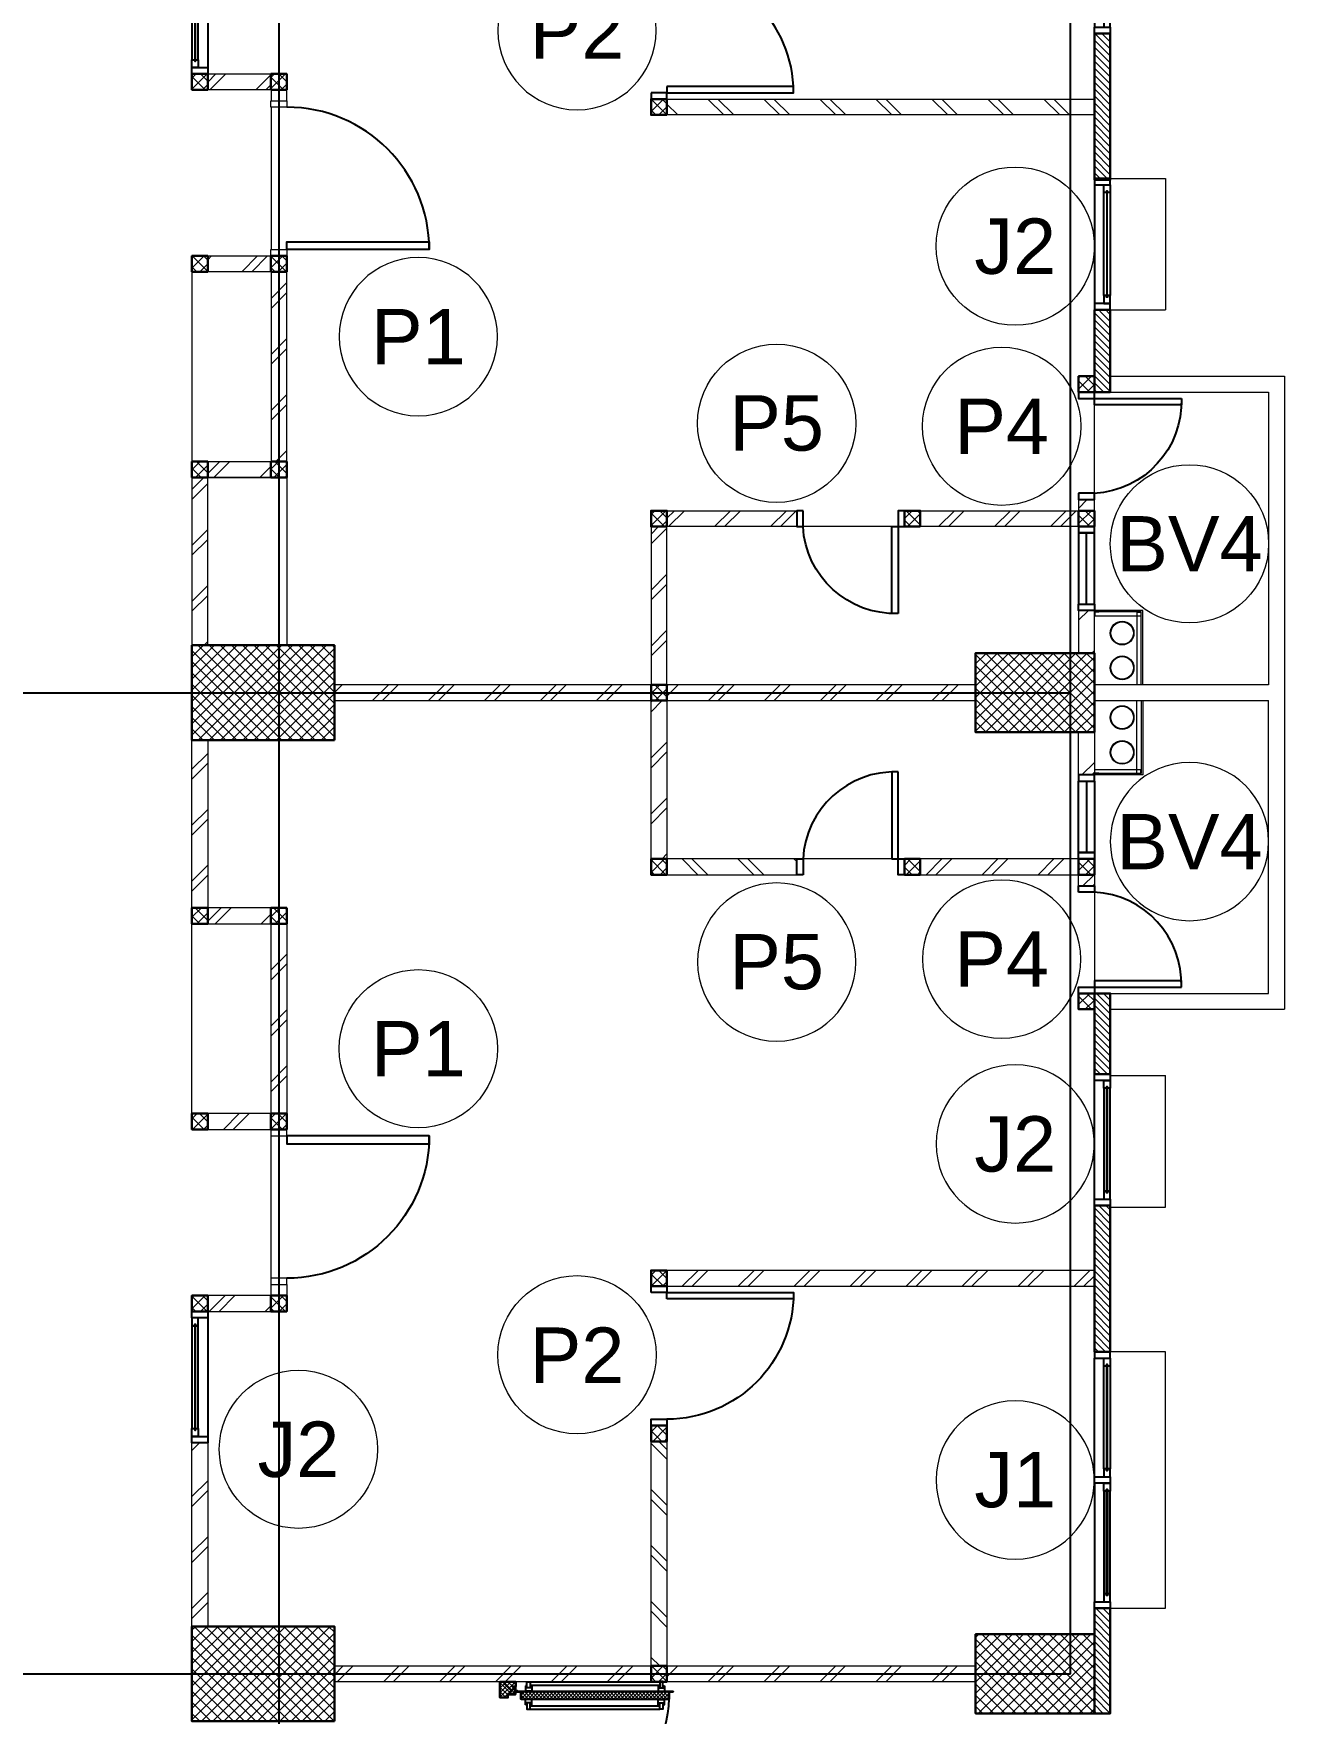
# Model space of a CAD drawing. Header units: millimetres. Extents: x -108 to 351, y -17 to 192.
# Drawn here: x 39.19 to 47.09, y 102.2 to 112.81 of the extents above; entities that cross this region are included whole.
import ezdxf
from ezdxf.enums import TextEntityAlignment as Align

# ---------------------------------------------------------------- set-up
doc = ezdxf.new("R2010")
doc.units = ezdxf.units.MM
for name, color, linetype, lineweight in [('ars', 11, 'Continuous', 0), ('ARSIR', 31, 'Continuous', 5), ('KACA', 151, 'Continuous', 5), ('KOL', 1, 'Continuous', 30), ('KOLOM', 4, 'Continuous', 9), ('lan', 7, 'Continuous', 15), ('NOT', 7, 'Continuous', 20), ('tem', 5, 'Continuous', 20)]:
    doc.layers.add(name, color=color, linetype=linetype, lineweight=lineweight)
doc.layers.add('as', color=1, linetype='Continuous', plot=False)
for name, color, linetype in [('HID', 1, 'Continuous'), ('Kusen', 30, 'Continuous'), ('STL', 6, 'Continuous')]:
    doc.layers.add(name, color=color, linetype=linetype)
doc.styles.add('S', font='simplex', dxfattribs={"width": 0.75})
doc.styles.get("Standard").update_dxf_attribs({"font": 'arial.ttf'})
pattern_1 = [(135, (413.479584, 513.678732), (-0.0220970869, -0.0220970869), [])]
pattern_2 = [(45, (39.2, 56.965), (-0.1767767, 0.1767767), []), (45, (39.2625, 56.965), (-0.1767767, 0.1767767), [])]
pattern_3 = [(225, (1.1, 1e-06), (-0.014142, 0.014142), []), (135, (1.1, 1e-06), (0.014142, 0.014142), [])]
pattern_4 = [(315, (-2e-13, 1e-06), (0.014142, 0.014142), []), (45, (-2e-13, 1e-06), (-0.014142, 0.014142), [])]

# ---------------------------------------------------------------- blocks, each defined once
blk = doc.blocks.new('K 10.10')
at = {"layer": 'ars'}
h = blk.add_hatch(dxfattribs=at)
h.set_pattern_fill('_USER', color=256, scale=0.05, angle=45, double=1, pattern_type=0)
h.set_pattern_definition([(45, (0, 0), (-0.035355339, 0.035355339), []), (135, (0, 0), (-0.035355339, -0.035355339), [])])
h.paths.add_polyline_path([(1560.538, 1380.407), (1560.638, 1380.407), (1560.638, 1380.507), (1560.538, 1380.507)])
at = {"layer": 'KOL'}
blk.add_lwpolyline([(1560.538, 1380.407), (1560.638, 1380.407), (1560.638, 1380.507), (1560.538, 1380.507)], close=True, dxfattribs=at)
blk = doc.blocks.new('T. J1')
at = {"layer": 'Kusen'}
for p, q in [((-0.019, 0), (-0.769, 0)), ((-0.719, 0.1), (-0.069, 0.1)), ((-0.069, 0.06), (-0.719, 0.06)), ((0.021, 0), (0.771, 0)), ((0.721, 0.1), (0.071, 0.1)), ((0.071, 0.06), (0.721, 0.06))]:
    blk.add_line(p, q, dxfattribs=at)
for points in [[(-0.809, 0), (-0.769, 0), (-0.769, 0.1), (-0.809, 0.1)], [(-0.019, 0), (0.021, 0), (0.021, 0.1), (-0.019, 0.1)], [(0.811, 0), (0.771, 0), (0.771, 0.1), (0.811, 0.1)]]:
    blk.add_lwpolyline(points, close=True, dxfattribs=at)
for points in [[(-0.719, 0.077), (-0.719, 0.06), (-0.769, 0.06), (-0.769, 0.1), (-0.719, 0.1), (-0.719, 0.082), (-0.729, 0.082), (-0.729, 0.077), (-0.719, 0.077)], [(-0.069, 0.077), (-0.069, 0.06), (-0.019, 0.06), (-0.019, 0.1), (-0.069, 0.1), (-0.069, 0.082), (-0.059, 0.082), (-0.059, 0.077), (-0.069, 0.077)], [(0.071, 0.077), (0.071, 0.06), (0.021, 0.06), (0.021, 0.1), (0.071, 0.1), (0.071, 0.082), (0.061, 0.082), (0.061, 0.077), (0.071, 0.077)], [(0.721, 0.077), (0.721, 0.06), (0.771, 0.06), (0.771, 0.1), (0.721, 0.1), (0.721, 0.082), (0.731, 0.082), (0.731, 0.077), (0.721, 0.077)]]:
    blk.add_lwpolyline(points, dxfattribs=at)
at = {"layer": 'Kusen', "color": 141}
for points in [[(-0.729, 0.077), (-0.059, 0.077), (-0.059, 0.082), (-0.729, 0.082)], [(0.731, 0.077), (0.061, 0.077), (0.061, 0.082), (0.731, 0.082)]]:
    blk.add_lwpolyline(points, close=True, dxfattribs=at)
blk = doc.blocks.new('T. J2')
at = {"layer": 'KACA', "color": 141}
blk.add_lwpolyline([(-0.379, 0.077), (0.291, 0.077), (0.291, 0.082), (-0.379, 0.082)], close=True, dxfattribs=at)
at = {"layer": 'Kusen'}
for p, q in [((-0.419, 0), (0.331, 0)), ((-0.369, 0.1), (0.281, 0.1)), ((0.281, 0.06), (-0.369, 0.06))]:
    blk.add_line(p, q, dxfattribs=at)
for points in [[(-0.459, 0), (-0.419, 0), (-0.419, 0.1), (-0.459, 0.1)], [(0.331, 0), (0.371, 0), (0.371, 0.1), (0.331, 0.1)]]:
    blk.add_lwpolyline(points, close=True, dxfattribs=at)
for points in [[(-0.369, 0.077), (-0.369, 0.06), (-0.419, 0.06), (-0.419, 0.1), (-0.369, 0.1), (-0.369, 0.082), (-0.379, 0.082), (-0.379, 0.077), (-0.369, 0.077)], [(0.281, 0.077), (0.281, 0.06), (0.331, 0.06), (0.331, 0.1), (0.281, 0.1), (0.281, 0.082), (0.291, 0.082), (0.291, 0.077), (0.281, 0.077)]]:
    blk.add_lwpolyline(points, dxfattribs=at)
blk = doc.blocks.new('P.80')
at = {"layer": 'Kusen'}
for points in [[(-69.809, -74.837), (-69.769, -74.837), (-69.769, -74.037), (-69.809, -74.037)], [(-70.609, -74.937), (-70.569, -74.937), (-70.569, -74.837), (-70.609, -74.837)], [(-69.769, -74.937), (-69.729, -74.937), (-69.729, -74.837), (-69.769, -74.837)]]:
    blk.add_lwpolyline(points, close=True, dxfattribs=at)
blk.add_arc((-69.769, -74.837), 0.8, 90, 180, dxfattribs=at)
blk = doc.blocks.new('P-90')
at = {"layer": 'Kusen'}
blk.add_lwpolyline([(374.691, -21.598), (374.741, -21.598), (374.741, -22.498), (374.691, -22.498)], close=True, dxfattribs=at)
at = {"layer": 'Kusen', "lineweight": 9}
for points in [[(373.801, -22.498), (373.841, -22.498), (373.841, -22.598), (373.801, -22.598)], [(374.741, -22.498), (374.781, -22.498), (374.781, -22.598), (374.741, -22.598)]]:
    blk.add_lwpolyline(points, close=True, dxfattribs=at)
at = {"layer": 'Kusen'}
blk.add_arc((374.741, -22.498), 0.9, 90, 180, dxfattribs=at)
blk = doc.blocks.new('P.60')
at = {"layer": 'Kusen'}
for points in [[(1472.835, 997.535), (1472.875, 997.535), (1472.875, 997.435), (1472.835, 997.435)], [(1473.475, 997.535), (1473.515, 997.535), (1473.515, 997.435), (1473.475, 997.435)], [(1472.875, 996.885), (1472.915, 996.885), (1472.915, 997.435), (1472.875, 997.435)]]:
    blk.add_lwpolyline(points, close=True, dxfattribs=at)
blk.add_arc((1472.895, 997.466), 0.581, 268.0266, 356.9943, dxfattribs=at)
blk = doc.blocks.new('BV')
at = {"layer": 'Kusen'}
for points in [[(-0.225, 0.1), (-0.265, 0.1), (-0.265, 0), (-0.225, 0)], [(-0.225, 0.1), (-0.265, 0.1), (-0.265, 0), (-0.225, 0)], [(0.225, 0.1), (-0.225, 0.1), (-0.225, 0), (0.225, 0)], [(0.225, 0.1), (0.265, 0.1), (0.265, 0), (0.225, 0)]]:
    blk.add_lwpolyline(points, close=True, dxfattribs=at)
at = {"layer": 'Kusen', "color": 141}
blk.add_lwpolyline([(0.225, 0.05), (-0.225, 0.05)], dxfattribs=at)
blk = doc.blocks.new("k3'")
at = {"layer": 'ars'}
h = blk.add_hatch(dxfattribs=at)
h.set_pattern_fill('_USER', color=256, scale=0.05, angle=45, double=1, pattern_type=0)
h.set_pattern_definition([(45, (0, -4.975), (-0.03535534, 0.03535534), []), (135, (0, -4.975), (-0.03535534, -0.03535534), [])])
h.paths.add_polyline_path([(-0.25, -0.375), (0.25, -0.375), (0.25, 0.375), (-0.25, 0.375)])
at = {"layer": 'KOL'}
blk.add_lwpolyline([(-0.25, -0.375), (0.25, -0.375), (0.25, 0.375), (-0.25, 0.375)], close=True, dxfattribs=at)
blk = doc.blocks.new("k1'")
at = {"layer": 'ars'}
h = blk.add_hatch(dxfattribs=at)
h.set_pattern_fill('_USER', color=256, scale=0.05, angle=45, double=1, pattern_type=0)
h.set_pattern_definition([(45, (0, -5), (-0.03535534, 0.03535534), []), (135, (0, -5), (-0.03535534, -0.03535534), [])])
h.paths.add_polyline_path([(-0.3, -0.45), (0.3, -0.45), (0.3, 0.45), (-0.3, 0.45)])
at = {"layer": 'KOL'}
blk.add_lwpolyline([(-0.3, -0.45), (0.3, -0.45), (0.3, 0.45), (-0.3, 0.45)], close=True, dxfattribs=at)
blk = doc.blocks.new('D-P90')
at = {"layer": 'ars'}
h = blk.add_hatch(dxfattribs=at)
h.set_pattern_fill('ANSI37', color=256, scale=0.005, angle=-90, style=0)
h.set_pattern_definition([(45, (-1350.94906, -1248.591899), (0.01122532015, -0.01122532015), []), (315, (-1350.94906, -1248.591899), (-0.01122532015, -0.01122532015), [])])
h.paths.add_polyline_path([(0.009, -0.183, -0.414214), (0.01, -0.184), (0.01, -1.116, -0.414214), (0.009, -1.117), (-0.034, -1.117, 0.414214), (-0.037, -1.12), (-0.037, -1.142, -1), (-0.038, -1.142), (-0.038, -0.158, -1), (-0.037, -0.158), (-0.037, -0.181, 0.414214), (-0.034, -0.183)])
at = {"layer": 'as'}
for p, q in [((-0.04, -0.158), (-0.046, -0.158)), ((-0.042, -0.161), (-0.042, -0.155))]:
    blk.add_line(p, q, dxfattribs=at)
at = {"layer": 'HID'}
for p, q in [((-0.044, -0.125), (-0.092, -0.077)), ((-0.042, -0.123), (-0.091, -0.075)), ((-0.066, -0.147), (-0.023, -0.104)), ((0.966, -0.147), (0.923, -0.104)), ((0.942, -0.123), (0.991, -0.075)), ((0.944, -0.125), (0.992, -0.077)), ((-0.063, -0.147), (-0.023, -0.107)), ((0.963, -0.147), (0.923, -0.107))]:
    blk.add_line(p, q, dxfattribs=at)
for points in [[(-0.044, -0.125), (-0.044, -0.125), (-0.042, -0.123), (-0.042, -0.123)], [(0.944, -0.125), (0.944, -0.125), (0.942, -0.123), (0.942, -0.123)]]:
    blk.add_lwpolyline(points, dxfattribs=at)
at = {"layer": 'KOL'}
blk.add_line((0.97, -0.13), (0.97, -0.15), dxfattribs=at)
at = {"layer": 'Kusen', "ltscale": 2}
for p, q in [((-0.074, -0.211), (-0.04, -0.211)), ((-0.074, -0.221), (-0.074, -0.211)), ((-0.061, -0.251), (-0.061, -0.211)), ((-0.04, -0.251), (-0.04, -0.211)), ((0.046, -0.211), (0.012, -0.211)), ((0.012, -0.251), (0.012, -0.211)), ((0.033, -0.251), (0.033, -0.211)), ((0.046, -0.221), (0.046, -0.211)), ((-0.099, -0.221), (-0.099, -1.06)), ((-0.079, -0.241), (-0.079, -1.06)), ((-0.074, -0.251), (-0.074, -0.241)), ((-0.074, -0.251), (-0.04, -0.251)), ((0.046, -0.251), (0.012, -0.251)), ((0.046, -0.251), (0.046, -0.241)), ((0.053, -0.241), (0.053, -1.06)), ((0.073, -0.221), (0.073, -1.06)), ((-0.074, -1.05), (-0.04, -1.05)), ((-0.074, -1.05), (-0.074, -1.06)), ((-0.061, -1.05), (-0.061, -1.09)), ((-0.04, -1.05), (-0.04, -1.09)), ((0.046, -1.05), (0.012, -1.05)), ((0.012, -1.05), (0.012, -1.09)), ((0.033, -1.05), (0.033, -1.09)), ((0.046, -1.05), (0.046, -1.06)), ((-0.074, -1.08), (-0.074, -1.09)), ((-0.074, -1.09), (-0.04, -1.09)), ((0.046, -1.09), (0.012, -1.09)), ((0.046, -1.08), (0.046, -1.09))]:
    blk.add_line(p, q, dxfattribs=at)
at = {"layer": 'Kusen'}
for p, q in [((-0.042, -0.155), (-0.038, -0.156)), ((-0.042, -0.157), (-0.038, -0.158))]:
    blk.add_line(p, q, dxfattribs=at)
at = {"layer": 'Kusen', "ltscale": 2}
for points in [[(-0.099, -0.241), (-0.061, -0.241), (-0.061, -0.221), (-0.099, -0.221), (-0.099, -0.241)], [(0.073, -0.241), (0.033, -0.241), (0.033, -0.221), (0.073, -0.221), (0.073, -0.241)], [(-0.101, -1.06), (-0.061, -1.06), (-0.061, -1.08), (-0.101, -1.08), (-0.101, -1.06)], [(0.073, -1.06), (0.033, -1.06), (0.033, -1.08), (0.073, -1.08), (0.073, -1.06)]]:
    blk.add_lwpolyline(points, dxfattribs=at)
at = {"layer": 'Kusen'}
blk.add_circle((-0.042, -0.158), 0.001, dxfattribs=at)
for radius, start, end in [(0.0025, 75.7804, 11.3851), (0.961, 270, 0.4597)]:
    blk.add_arc((-0.042, -0.158), radius, start, end, dxfattribs=at)
at = {"layer": 'STL'}
for p, q in [((-0.038, -0.158), (-0.038, -1.142)), ((-0.037, -0.181), (-0.037, -0.158)), ((-0.034, -0.183), (0.009, -0.183)), ((0.01, -0.184), (0.01, -1.116)), ((-0.037, -1.12), (-0.037, -1.142)), ((-0.034, -1.117), (0.009, -1.117))]:
    blk.add_line(p, q, dxfattribs=at)
for points in [[(0, -0.1), (0, -0.103), (-0.019, -0.103, 0.414214), (-0.02, -0.105), (-0.02, -0.148, -0.414214), (-0.022, -0.15), (-0.068, -0.15, -0.414214), (-0.07, -0.148), (-0.07, -0.13), (-0.067, -0.13), (-0.067, -0.146, 0.414214), (-0.065, -0.147), (-0.024, -0.147, 0.414214), (-0.023, -0.146), (-0.023, -0.102, -0.414214), (-0.021, -0.1)], [(0.9, -0.1), (0.9, -0.103), (0.919, -0.103, -0.414214), (0.92, -0.105), (0.92, -0.148, 0.414214), (0.922, -0.15), (0.968, -0.15, 0.414214), (0.97, -0.148), (0.97, -0.13), (0.967, -0.13), (0.967, -0.146, -0.414214), (0.966, -0.147), (0.925, -0.147, -0.414214), (0.923, -0.146), (0.923, -0.102, 0.414214), (0.921, -0.1)]]:
    blk.add_lwpolyline(points, format="xyb", close=True, dxfattribs=at)
blk.add_lwpolyline([(0.009, -0.182), (-0.034, -0.182, -0.414214), (-0.035, -0.181), (-0.035, -0.158, 1), (-0.04, -0.158), (-0.04, -1.142, 1), (-0.035, -1.142), (-0.035, -1.12, -0.414214), (-0.034, -1.119), (0.009, -1.119, 0.414214), (0.012, -1.116), (0.012, -0.184)], format="xyb", dxfattribs=at)
for centre, radius, start, end in [((-0.038, -0.158), 0.00075, 0, 180), ((-0.034, -0.181), 0.0025, 180, 270), ((0.009, -0.184), 0.0025, 360, 90), ((0.009, -0.184), 0.001, 360, 90), ((-0.038, -1.142), 0.00075, 180, 0), ((-0.034, -1.12), 0.0025, 90, 180), ((0.009, -1.116), 0.001, 270, 0)]:
    blk.add_arc(centre, radius, start, end, dxfattribs=at)
blk = doc.blocks.new('PINTU DARURAT')
at = {"layer": 'ARSIR'}
h = blk.add_hatch(dxfattribs=at)
h.set_pattern_fill('_USER', color=256, scale=0.02, angle=315, style=0, double=1, pattern_type=0)
h.set_pattern_definition(pattern_4)
edge = h.paths.add_edge_path()
edge.add_line((0, 0), (0.1, 0))
edge.add_line((0.1, 0), (0.1, 0.05))
edge.add_line((0.1, 0.05), (0.077, 0.05))
edge.add_line((0.077, 0.05), (0.077, 0.096))
edge.add_arc((0.076, 0.096), 0.0015, 360, 450)
edge.add_line((0.075, 0.097), (0.035, 0.097))
edge.add_arc((0.035, 0.096), 0.0015, 90, 180)
edge.add_line((0.033, 0.096), (0.033, 0.08))
edge.add_line((0.033, 0.08), (0.03, 0.08))
edge.add_line((0.03, 0.08), (0.03, 0.1))
edge.add_line((0.03, 0.1), (0, 0.1))
edge.add_line((0, 0.1), (0, 0))
h = blk.add_hatch(dxfattribs=at)
h.set_pattern_fill('_USER', color=256, scale=0.02, angle=315, style=0, double=1, pattern_type=0)
h.set_pattern_definition(pattern_4)
edge = h.paths.add_edge_path()
edge.add_line((0, 0), (0.1, 0))
edge.add_line((0.1, 0), (0.1, 0.05))
edge.add_line((0.1, 0.05), (0.077, 0.05))
edge.add_line((0.077, 0.05), (0.077, 0.096))
edge.add_arc((0.076, 0.096), 0.0015, 360, 450)
edge.add_line((0.075, 0.097), (0.035, 0.097))
edge.add_arc((0.035, 0.096), 0.0015, 90, 180)
edge.add_line((0.033, 0.096), (0.033, 0.08))
edge.add_line((0.033, 0.08), (0.03, 0.08))
edge.add_line((0.03, 0.08), (0.03, 0.1))
edge.add_line((0.03, 0.1), (0, 0.1))
edge.add_line((0, 0.1), (0, 0))
h = blk.add_hatch(dxfattribs=at)
h.set_pattern_fill('_USER', color=256, scale=0.02, angle=315, style=0, double=1, pattern_type=0)
h.set_pattern_definition(pattern_3)
edge = h.paths.add_edge_path()
edge.add_line((1.1, 0), (1, 0))
edge.add_line((1, 0), (1, 0.05))
edge.add_line((1, 0.05), (1.023, 0.05))
edge.add_line((1.023, 0.05), (1.023, 0.096))
edge.add_arc((1.024, 0.096), 0.0015, -630, -540, ccw=False)
edge.add_line((1.024, 0.097), (1.065, 0.097))
edge.add_arc((1.065, 0.096), 0.0015, -360, -270, ccw=False)
edge.add_line((1.067, 0.096), (1.067, 0.08))
edge.add_line((1.067, 0.08), (1.07, 0.08))
edge.add_line((1.07, 0.08), (1.07, 0.1))
edge.add_line((1.07, 0.1), (1.1, 0.1))
edge.add_line((1.1, 0.1), (1.1, 0))
h = blk.add_hatch(dxfattribs=at)
h.set_pattern_fill('_USER', color=256, scale=0.02, angle=315, style=0, double=1, pattern_type=0)
h.set_pattern_definition(pattern_3)
edge = h.paths.add_edge_path()
edge.add_line((1.1, 0), (1, 0))
edge.add_line((1, 0), (1, 0.05))
edge.add_line((1, 0.05), (1.023, 0.05))
edge.add_line((1.023, 0.05), (1.023, 0.096))
edge.add_arc((1.024, 0.096), 0.0015, -630, -540, ccw=False)
edge.add_line((1.024, 0.097), (1.065, 0.097))
edge.add_arc((1.065, 0.096), 0.0015, -360, -270, ccw=False)
edge.add_line((1.067, 0.096), (1.067, 0.08))
edge.add_line((1.067, 0.08), (1.07, 0.08))
edge.add_line((1.07, 0.08), (1.07, 0.1))
edge.add_line((1.07, 0.1), (1.1, 0.1))
edge.add_line((1.1, 0.1), (1.1, 0))
at = {"layer": 'KOL'}
blk.add_line((1.1, 0.1), (1.1, 0), dxfattribs=at)
blk.add_line((1.1, 0.1), (1.1, 0), dxfattribs=at)
blk.add_line((1.1, 0.1), (1.1, 0), dxfattribs=at)
blk.add_line((1.1, 0.1), (1.1, 0), dxfattribs=at)
for points in [[(0, 0), (0.1, 0), (0.1, 0.05), (0.077, 0.05), (0.077, 0.096, 0.414214), (0.075, 0.097), (0.035, 0.097, 0.414214), (0.033, 0.096), (0.033, 0.08), (0.03, 0.08), (0.03, 0.1), (0, 0.1)], [(0, 0), (0.1, 0), (0.1, 0.05), (0.077, 0.05), (0.077, 0.096, 0.414214), (0.075, 0.097), (0.035, 0.097, 0.414214), (0.033, 0.096), (0.033, 0.08), (0.03, 0.08), (0.03, 0.1), (0, 0.1)], [(1.1, 0), (1, 0), (1, 0.05), (1.023, 0.05), (1.023, 0.096, -0.414214), (1.024, 0.097), (1.065, 0.097, -0.414214), (1.067, 0.096), (1.067, 0.08), (1.07, 0.08), (1.07, 0.1), (1.1, 0.1)], [(1.1, 0), (1, 0), (1, 0.05), (1.023, 0.05), (1.023, 0.096, -0.414214), (1.024, 0.097), (1.065, 0.097, -0.414214), (1.067, 0.096), (1.067, 0.08), (1.07, 0.08), (1.07, 0.1), (1.1, 0.1)]]:
    blk.add_lwpolyline(points, format="xyb", close=True, dxfattribs=at)
at = {"layer": 'Kusen', "xscale": -1, "rotation": 180}
blk.add_blockref('D-P90', (0.1, -0.05), dxfattribs=at)
blk = doc.blocks.new('2-typikal-1')
at = {"layer": 'ars'}
for points in [[(0.05, -0.455), (0.52, -0.455), (0.52, -0.15)], [(0.05, -0.445), (0.51, -0.445), (0.51, -0.15)], [(0.485, -0.15), (0.51, -0.15), (0.51, -0.179), (0.508, -0.179), (0.508, -0.152), (0.485, -0.152), (0.485, -0.15)], [(0.485, -0.152), (0.485, -0.443)], [(0.51, -0.419), (0.05, -0.419)], [(0.485, -0.445), (0.51, -0.445), (0.51, -0.419), (0.508, -0.419), (0.508, -0.443), (0.485, -0.443), (0.485, -0.445)]]:
    blk.add_lwpolyline(points, dxfattribs=at)
for centre, radius in [((0.157, -0.325), 0.075), ((0.157, -0.325), 0.071), ((0.377, -0.325), 0.075), ((0.377, -0.325), 0.071)]:
    blk.add_circle(centre, radius, dxfattribs=at)
at = {"layer": 'KOL'}
for points in [[(2.42, -0.15), (1.9, -0.15), (1.9, -0.25), (2.42, -0.25)], [(4.165, -0.15), (3.25, -0.15), (3.25, -0.25), (4.165, -0.25)]]:
    blk.add_lwpolyline(points, close=True, dxfattribs=at)
at = {"layer": 'lan'}
for p, q in [((2.656, 5.55), (1.456, 5.55)), ((3.7, 5.05), (2.8, 5.05)), ((1.05, 1.13), (1.05, 1.69)), ((0.05, -1.25), (0.05, -0.15)), ((1.26, -0.15), (1.82, -0.15)), ((1.9, -0.25), (1.9, -1.25)), ((2, -0.25), (2, -1.35)), ((1.9, -1.25), (0.05, -1.25)), ((2, -1.35), (0, -1.35))]:
    blk.add_line(p, q, dxfattribs=at)
at = {"layer": 'tem'}
for points in [[(1.36, 5.55), (0.3, 5.55), (0.3, 5.45), (1.36, 5.45)], [(5.9, 5.55), (4.74, 5.55), (4.74, 5.45), (5.9, 5.45)], [(1.46, 5.45), (1.46, 5.05), (1.36, 5.05), (1.36, 5.45)], [(2.76, 5.45), (2.76, 5.05), (2.66, 5.05), (2.66, 5.45)], [(3.91, 5.45), (3.91, 5.05), (3.81, 5.05), (3.81, 5.45)], [(2.66, 5.05), (1.46, 5.05), (1.46, 4.95), (2.66, 4.95)], [(3.81, 5.05), (3.74, 5.05), (3.74, 4.95), (3.81, 4.95)], [(1.05, 2.65), (0.05, 2.65), (0.05, 2.55), (1.05, 2.55)], [(1.15, 2.55), (1.15, 1.73), (1.05, 1.73), (1.05, 2.55)], [(6.15, 2.65), (4.731, 2.65), (4.731, 2.55), (6.15, 2.55)], [(1.15, 0.95), (1.15, -0.05), (1.05, -0.05), (1.05, 0.95)], [(0.52, -0.05), (0.25, -0.05), (0.25, -0.15), (0.52, -0.15)], [(1.22, -0.05), (1.15, -0.05), (1.15, -0.15), (1.22, -0.15)]]:
    blk.add_lwpolyline(points, close=True, dxfattribs=at)
at = {"layer": 'tem', "ltscale": 2}
blk.add_lwpolyline([(3.651, 2.55), (3.751, 2.55), (3.751, -0.15), (3.651, -0.15)], close=True, dxfattribs=at)
at = {"rotation": 180}
blk.add_blockref('BV', (0.785, -0.05), dxfattribs=at)
at = {"layer": 'KOLOM', "extrusion": (0, 0, -1), "xscale": -1, "zscale": -1}
for p in [(1559.178, -1374.957), (1557.878, -1374.957), (1556.728, -1374.957), (1559.178, -1375.456), (1557.878, -1375.456), (1556.728, -1375.456), (1559.488, -1377.857), (1556.887, -1377.857), (1555.907, -1377.857), (1559.488, -1379.457), (1559.488, -1380.557), (1558.638, -1380.557)]:
    blk.add_blockref('K 10.10', p, dxfattribs=at)
at = {"layer": 'Kusen', "xscale": -1}
for name, p in [('T. J2', (4.281, 5.45)), ('P.60', (1474.735, -997.585))]:
    blk.add_blockref(name, p, dxfattribs=at)
at = {"layer": 'Kusen', "rotation": 180}
for name, p in [('P-90', (377.541, -17.547)), ('P.80', (-65.978, -72.287)), ('T. J2', (2.791, -0.15)), ('T. J1', (4.976, -0.15))]:
    blk.add_blockref(name, p, dxfattribs=at)
at = {"layer": 'Kusen', "xscale": -1, "rotation": 270}
blk.add_blockref('P.60', (-996.385, -1471.785), dxfattribs=at)
blk = doc.blocks.new('LANTAI-2')
at = {"layer": 'ars'}
h = blk.add_hatch(dxfattribs=at)
h.set_pattern_fill('ANSI31', color=256, scale=0.25, angle=90, style=0)
h.set_pattern_definition(pattern_1)
h.paths.add_polyline_path([(43.9, 25.965), (43.9, 25.04), (44, 25.04), (44, 25.965)])
h = blk.add_hatch(dxfattribs=at)
h.set_pattern_fill('TEMBOK', color=256, scale=0.25)
h.set_pattern_definition(pattern_2)
h.paths.add_polyline_path([(38.3, 25.71), (38.7, 25.71), (38.7, 25.61), (38.3, 25.61)])
h = blk.add_hatch(dxfattribs=at)
h.set_pattern_fill('TEMBOK', color=256, scale=0.25, angle=-90)
h.set_pattern_definition([(315, (32.125, 25.50135), (0.1767767, 0.1767767), []), (315, (32.125, 25.43885), (0.1767767, 0.1767767), [])])
h.paths.add_polyline_path([(41.2, 25.451), (41.2, 25.551), (43.9, 25.551), (43.9, 25.451)])
h = blk.add_hatch(dxfattribs=at)
h.set_pattern_fill('TEMBOK', color=256, scale=0.25)
h.set_pattern_definition(pattern_2)
h.paths.add_polyline_path([(38.3, 24.56), (38.7, 24.56), (38.7, 24.46), (38.3, 24.46)])
h = blk.add_hatch(dxfattribs=at)
h.set_pattern_fill('TEMBOK', color=256, scale=0.25)
h.set_pattern_definition(pattern_2)
h.paths.add_polyline_path([(38.7, 24.46), (38.7, 23.26), (38.8, 23.26), (38.8, 24.46)])
h = blk.add_hatch(dxfattribs=at)
h.set_pattern_fill('ANSI31', color=256, scale=0.25, angle=90, style=0)
h.set_pattern_definition(pattern_1)
h.paths.add_polyline_path([(43.9, 24.21), (43.9, 23.7), (44, 23.7), (44, 24.21)])
h = blk.add_hatch(dxfattribs=at)
h.set_pattern_fill('TEMBOK', color=256, scale=0.25)
h.set_pattern_definition(pattern_2)
h.paths.add_polyline_path([(38.3, 23.26), (38.7, 23.26), (38.7, 23.16), (38.3, 23.16)])
h = blk.add_hatch(dxfattribs=at)
h.set_pattern_fill('TEMBOK', color=256, scale=0.25)
h.set_pattern_definition(pattern_2)
h.paths.add_polyline_path([(38.2, 23.16), (38.2, 22.1), (38.3, 22.1), (38.3, 23.16)])
h = blk.add_hatch(dxfattribs=at)
h.set_pattern_fill('TEMBOK', color=256, scale=0.25)
h.set_pattern_definition(pattern_2)
h.paths.add_polyline_path([(41.2, 22.95), (42.02, 22.95), (42.02, 22.85), (41.2, 22.85)])
h = blk.add_hatch(dxfattribs=at)
h.set_pattern_fill('TEMBOK', color=256, scale=0.25)
h.set_pattern_definition(pattern_2)
h.paths.add_polyline_path([(42.8, 22.95), (43.8, 22.95), (43.8, 22.85), (42.8, 22.85)])
h = blk.add_hatch(dxfattribs=at)
h.set_pattern_fill('TEMBOK', color=256, scale=0.25)
h.set_pattern_definition(pattern_2)
h.paths.add_polyline_path([(43.8, 23.02), (43.8, 22.95), (43.9, 22.95), (43.9, 23.02)])
h = blk.add_hatch(dxfattribs=at)
h.set_pattern_fill('TEMBOK', color=256, scale=0.25)
h.set_pattern_definition(pattern_2)
h.paths.add_polyline_path([(41.1, 22.85), (41.1, 21.85), (41.2, 21.85), (41.2, 22.85)])
h = blk.add_hatch(dxfattribs=at)
h.set_pattern_fill('TEMBOK', color=256, scale=0.25)
h.set_pattern_definition(pattern_2)
h.paths.add_polyline_path([(43.8, 22.32), (43.8, 22.05), (43.9, 22.05), (43.9, 22.32)])
h = blk.add_hatch(dxfattribs=at)
h.set_pattern_fill('TEMBOK', color=256, scale=0.25)
h.set_pattern_definition(pattern_2)
h.paths.add_polyline_path([(39.1, 21.75), (39.1, 21.85), (41.1, 21.85), (41.1, 21.75)])
h = blk.add_hatch(dxfattribs=at)
h.set_pattern_fill('TEMBOK', color=256, scale=0.25)
h.set_pattern_definition(pattern_2)
h.paths.add_polyline_path([(41.2, 21.75), (41.2, 21.85), (43.15, 21.85), (43.15, 21.75)])
h = blk.add_hatch(dxfattribs=at)
h.set_pattern_fill('TEMBOK', color=256, scale=0.25)
h.set_pattern_definition(pattern_2)
h.paths.add_polyline_path([(41.1, 20.75), (41.1, 21.75), (41.2, 21.75), (41.2, 20.75)])
h = blk.add_hatch(dxfattribs=at)
h.set_pattern_fill('TEMBOK', color=256, scale=0.25)
h.set_pattern_definition(pattern_2)
h.paths.add_polyline_path([(38.2, 20.44), (38.2, 21.55), (38.3, 21.55), (38.3, 20.44)])
h = blk.add_hatch(dxfattribs=at)
h.set_pattern_fill('TEMBOK', color=256, scale=0.25)
h.set_pattern_definition(pattern_2)
h.paths.add_polyline_path([(43.8, 21.28), (43.8, 21.55), (43.9, 21.55), (43.9, 21.28)])
h = blk.add_hatch(dxfattribs=at)
h.set_pattern_fill('TEMBOK', color=256, scale=0.25, angle=-90)
h.set_pattern_definition([(315, (31.025, 28.00016), (0.1767767, 0.1767767), []), (315, (31.025, 27.93766), (0.1767767, 0.1767767), [])])
h.paths.add_polyline_path([(41.2, 20.65), (42.02, 20.65), (42.02, 20.75), (41.2, 20.75)])
h = blk.add_hatch(dxfattribs=at)
h.set_pattern_fill('TEMBOK', color=256, scale=0.25)
h.set_pattern_definition(pattern_2)
h.paths.add_polyline_path([(42.8, 20.65), (43.8, 20.65), (43.8, 20.75), (42.8, 20.75)])
h = blk.add_hatch(dxfattribs=at)
h.set_pattern_fill('TEMBOK', color=256, scale=0.25)
h.set_pattern_definition(pattern_2)
h.paths.add_polyline_path([(43.8, 20.58), (43.8, 20.65), (43.9, 20.65), (43.9, 20.58)])
h = blk.add_hatch(dxfattribs=at)
h.set_pattern_fill('TEMBOK', color=256, scale=0.25)
h.set_pattern_definition(pattern_2)
h.paths.add_polyline_path([(38.3, 20.34), (38.7, 20.34), (38.7, 20.44), (38.3, 20.44)])
h = blk.add_hatch(dxfattribs=at)
h.set_pattern_fill('TEMBOK', color=256, scale=0.25)
h.set_pattern_definition(pattern_2)
h.paths.add_polyline_path([(38.7, 19.14), (38.7, 20.34), (38.8, 20.34), (38.8, 19.14)])
h = blk.add_hatch(dxfattribs=at)
h.set_pattern_fill('ANSI31', color=256, scale=0.25, angle=90, style=0)
h.set_pattern_definition(pattern_1)
h.paths.add_polyline_path([(43.9, 19.39), (43.9, 19.9), (44, 19.9), (44, 19.39)])
h = blk.add_hatch(dxfattribs=at)
h.set_pattern_fill('TEMBOK', color=256, scale=0.25)
h.set_pattern_definition(pattern_2)
h.paths.add_polyline_path([(38.3, 19.04), (38.7, 19.04), (38.7, 19.14), (38.3, 19.14)])
h = blk.add_hatch(dxfattribs=at)
h.set_pattern_fill('ANSI31', color=256, scale=0.25, angle=90, style=0)
h.set_pattern_definition(pattern_1)
h.paths.add_polyline_path([(43.9, 17.635), (43.9, 18.56), (44, 18.56), (44, 17.635)])
h = blk.add_hatch(dxfattribs=at)
h.set_pattern_fill('TEMBOK', color=256, scale=0.25)
h.set_pattern_definition(pattern_2)
h.paths.add_polyline_path([(41.2, 18.149), (41.2, 18.049), (43.9, 18.049), (43.9, 18.149)])
h = blk.add_hatch(dxfattribs=at)
h.set_pattern_fill('TEMBOK', color=256, scale=0.25)
h.set_pattern_definition(pattern_2)
h.paths.add_polyline_path([(38.3, 17.89), (38.7, 17.89), (38.7, 17.99), (38.3, 17.99)])
h = blk.add_hatch(dxfattribs=at)
h.set_pattern_fill('TEMBOK', color=256, scale=0.25)
h.set_pattern_definition(pattern_2)
h.paths.add_polyline_path([(38.2, 15.85), (38.2, 17.06), (38.3, 17.06), (38.3, 15.85)])
h = blk.add_hatch(dxfattribs=at)
h.set_pattern_fill('TEMBOK', color=256, scale=0.25, angle=-90)
h.set_pattern_definition([(315, (31.025, 28), (0.1767767, 0.1767767), []), (315, (31.025, 27.9375), (0.1767767, 0.1767767), [])])
h.paths.add_polyline_path([(41.1, 15.65), (41.1, 17.069), (41.2, 17.069), (41.2, 15.65)])
h = blk.add_hatch(dxfattribs=at)
h.set_pattern_fill('ANSI31', color=256, scale=0.25, angle=90, style=0)
h.set_pattern_definition(pattern_1)
h.paths.add_polyline_path([(43.9, 15.35), (43.9, 16.015), (44, 16.015), (44, 15.35)])
h = blk.add_hatch(dxfattribs=at)
h.set_pattern_fill('TEMBOK', color=256, scale=0.25)
h.set_pattern_definition([(45, (33.705, 2.775), (-0.1767767, 0.1767767), []), (45, (33.7675, 2.775), (-0.1767767, 0.1767767), [])])
h.paths.add_polyline_path([(41.1, 15.55), (39.1, 15.55), (39.1, 15.65), (41.1, 15.65)])
h = blk.add_hatch(dxfattribs=at)
h.set_pattern_fill('TEMBOK', color=256, scale=0.25)
h.set_pattern_definition([(45, (35.755, 2.775), (-0.1767767, 0.1767767), []), (45, (35.8175, 2.775), (-0.1767767, 0.1767767), [])])
h.paths.add_polyline_path([(43.15, 15.55), (41.2, 15.55), (41.2, 15.65), (43.15, 15.65)])
h = blk.add_hatch(dxfattribs=at)
h.set_pattern_fill('TEMBOK', color=256, scale=0.25)
h.set_pattern_definition([(45, (36.19984, -35.315), (-0.1767767, 0.1767767), []), (45, (36.26234, -35.315), (-0.1767767, 0.1767767), [])])
h.paths.add_polyline_path([(43.45, 13.25), (43.55, 13.25), (43.55, 15.35), (43.45, 15.35)])
blk.add_lwpolyline([(38.3, 22.1), (38.3, 23.16), (38.8, 23.16), (38.8, 22.1)], close=True, dxfattribs=at)
for points in [[(44.205, 21.75), (44.205, 21.28), (43.9, 21.28)], [(44.195, 21.75), (44.195, 21.29), (43.9, 21.29)], [(44.169, 21.29), (44.169, 21.75)], [(43.9, 21.315), (43.9, 21.29), (43.929, 21.29), (43.929, 21.292), (43.902, 21.292), (43.902, 21.315), (43.9, 21.315)], [(43.902, 21.315), (44.193, 21.315)], [(44.195, 21.315), (44.195, 21.29), (44.169, 21.29), (44.169, 21.292), (44.193, 21.292), (44.193, 21.315), (44.195, 21.315)]]:
    blk.add_lwpolyline(points, dxfattribs=at)
for centre, radius in [((44.075, 21.643), 0.075), ((44.075, 21.643), 0.071), ((44.075, 21.423), 0.075), ((44.075, 21.423), 0.071)]:
    blk.add_circle(centre, radius, dxfattribs=at)
at = {"layer": 'as'}
for p, q in [((38.75, 13.1), (38.75, 42.9)), ((43.75, 15.6), (43.75, 40.4)), ((30.65, 21.8), (43.75, 21.8)), ((30.65, 15.6), (43.75, 15.6))]:
    blk.add_line(p, q, dxfattribs=at)
at = {"layer": 'KOL'}
for points in [[(43.9, 25.04), (43.9, 25.965), (44, 25.965), (44, 25.04)], [(43.9, 19.39), (43.9, 19.9), (44, 19.9), (44, 19.39)], [(43.9, 17.635), (43.9, 18.56), (44, 18.56), (44, 17.635)], [(43.9, 15.35), (43.9, 16.015), (44, 16.015), (44, 15.35)]]:
    blk.add_lwpolyline(points, close=True, dxfattribs=at)
at = {"layer": 'lan'}
for p, q in [((44, 25.05), (44.35, 25.05)), ((44.35, 25.05), (44.35, 24.22)), ((44, 24.22), (44.35, 24.22)), ((45.1, 23.8), (45.1, 19.8)), ((43.9, 21.75), (45, 21.75)), ((45, 19.9), (45, 21.75)), ((42.62, 20.75), (42.06, 20.75)), ((43.9, 20.54), (43.9, 19.98)), ((38.2, 19.144), (38.2, 20.344)), ((44, 19.9), (45, 19.9)), ((44, 19.8), (45.1, 19.8)), ((44, 19.38), (44.35, 19.38)), ((44.35, 18.55), (44.35, 19.38)), ((38.7, 18.1), (38.7, 19)), ((44, 18.55), (44.35, 18.55)), ((44.35, 17.635), (44, 17.635)), ((44.35, 16.015), (44.35, 17.635)), ((44, 16.015), (44.35, 16.015))]:
    blk.add_line(p, q, dxfattribs=at)
at = {"layer": 'tem', "ltscale": 2}
for points in [[(41.1, 21.75), (41.1, 21.85), (39.1, 21.85), (39.1, 21.75)], [(43.15, 21.75), (43.15, 21.85), (41.2, 21.85), (41.2, 21.75)], [(41.2, 18.149), (41.2, 18.049), (43.9, 18.049), (43.9, 18.149)]]:
    blk.add_lwpolyline(points, close=True, dxfattribs=at)
at = {"layer": 'tem'}
for points in [[(41.1, 20.75), (41.1, 21.75), (41.2, 21.75), (41.2, 20.75)], [(43.8, 21.28), (43.8, 21.55), (43.9, 21.55), (43.9, 21.28)], [(38.2, 20.44), (38.2, 21.5), (38.3, 21.5), (38.3, 20.44)], [(41.2, 20.65), (42.02, 20.65), (42.02, 20.75), (41.2, 20.75)], [(42.8, 20.65), (43.8, 20.65), (43.8, 20.75), (42.8, 20.75)], [(43.8, 20.58), (43.8, 20.65), (43.9, 20.65), (43.9, 20.58)], [(38.3, 20.34), (38.7, 20.34), (38.7, 20.44), (38.3, 20.44)], [(38.7, 19.14), (38.7, 20.34), (38.8, 20.34), (38.8, 19.14)], [(38.3, 19.04), (38.7, 19.04), (38.7, 19.14), (38.3, 19.14)], [(38.7, 17.99), (38.7, 18.06), (38.8, 18.06), (38.8, 17.99)], [(38.3, 17.89), (38.7, 17.89), (38.7, 17.99), (38.3, 17.99)], [(38.2, 15.9), (38.2, 17.06), (38.3, 17.06), (38.3, 15.9)], [(41.1, 15.65), (41.1, 17.069), (41.2, 17.069), (41.2, 15.65)], [(41.1, 15.55), (39.1, 15.55), (39.1, 15.65), (41.1, 15.65)], [(43.15, 15.55), (41.2, 15.55), (41.2, 15.65), (43.15, 15.65)]]:
    blk.add_lwpolyline(points, close=True, dxfattribs=at)
at = {"extrusion": (0, 0, -1), "zscale": -1, "rotation": 90}
blk.add_blockref('BV', (-43.8, 21.015), dxfattribs=at)
at = {"color": 2, "rotation": 270}
blk.add_blockref('PINTU DARURAT', (40.145, 15.55), dxfattribs=at)
at = {"layer": 'KOL', "rotation": 90}
for name, p in [("k1'", (38.65, 21.8)), ("k3'", (43.525, 21.8)), ("k1'", (38.65, 15.6)), ("k3'", (43.525, 15.6))]:
    blk.add_blockref(name, p, dxfattribs=at)
at = {"layer": 'KOLOM', "extrusion": (0, 0, -1), "xscale": -1, "zscale": -1}
for p, rotation in [((1339.307, 1582.388), 90), ((-1601.738, 1396.057), 180)]:
    blk.add_blockref('K 10.10', p, dxfattribs=dict(at, rotation=rotation))
at = {"layer": 'KOLOM', "extrusion": (0, 0, -1), "zscale": -1, "rotation": 270}
for p in [(-1421.607, 1581.288), (-1423.207, 1581.288), (-1424.307, 1581.288), (-1418.707, 1580.978), (-1419.206, 1580.978), (-1424.307, 1580.438), (-1418.707, 1579.678), (-1419.206, 1579.678), (-1421.607, 1578.687), (-1418.707, 1578.528), (-1419.206, 1578.528), (-1421.607, 1577.707)]:
    blk.add_blockref('K 10.10', p, dxfattribs=at)
at = {"layer": 'Kusen'}
for p, rotation in [((1515.535, 1018.185), 180), ((1041.335, -1452.935), 90)]:
    blk.add_blockref('P.60', p, dxfattribs=dict(at, rotation=rotation))
at = {"layer": 'Kusen', "extrusion": (0, 0, -1), "zscale": -1, "rotation": 90}
for name, p in [('T. J2', (-43.9, 19.019)), ('P-90', (-61.297, -355.741)), ('P.80', (-116.037, 87.778)), ('T. J1', (-43.9, 16.824))]:
    blk.add_blockref(name, p, dxfattribs=at)
at = {"layer": 'Kusen', "xscale": -1, "rotation": 90}
blk.add_blockref('T. J2', (38.3, 17.431), dxfattribs=at)
at = {"layer": 'lan', "rotation": 90}
blk.add_blockref('2-typikal-1', (43.75, 21.8), dxfattribs=at)
blk = doc.blocks.new('NAV')
blk.add_circle((0, -0.4), 0.4)
at = {"style": 'S', "width": 0.75, "flags": 4}
blk.add_attdef('AV', text='', height=0.3, dxfattribs=at).set_placement((0, -0.4), align=Align.MIDDLE)

msp = doc.modelspace()

# ---------------------------------------------------------------- block references
at = {"layer": 'lan'}
msp.add_blockref('LANTAI-2', (1.99422, 86.84737), dxfattribs=at)
at = {"layer": 'NOT'}
ref = msp.add_blockref('NAV', (42.62633, 112.33105), dxfattribs=dict(at, xscale=-1.25, yscale=1.25, zscale=1.25, rotation=180))
ref.add_attrib('AV', 'P2', dxfattribs={"layer": '0', "height": 0.35, "flags": 4}).set_placement((42.62633, 112.83105), align=Align.MIDDLE)
ref = msp.add_blockref('NAV', (45.39422, 110.96917), dxfattribs=dict(at, xscale=1.25, yscale=1.25, zscale=1.25, rotation=180))
ref.add_attrib('AV', 'J2', dxfattribs={"layer": '0', "height": 0.35, "flags": 4}).set_placement((45.39422, 111.46917), align=Align.MIDDLE)
ref = msp.add_blockref('NAV', (41.62402, 110.39728), dxfattribs=dict(at, xscale=-1.25, yscale=1.25, zscale=1.25, rotation=180))
ref.add_attrib('AV', 'P1', dxfattribs={"layer": '0', "height": 0.35, "flags": 4}).set_placement((41.62402, 110.89728), align=Align.MIDDLE)
ref = msp.add_blockref('NAV', (43.88705, 109.84948), dxfattribs=dict(at, xscale=1.25, yscale=1.25, zscale=1.25, rotation=180))
ref.add_attrib('AV', 'P5', dxfattribs={"layer": '0', "height": 0.35, "flags": 4}).set_placement((43.88705, 110.34948), align=Align.MIDDLE)
ref = msp.add_blockref('NAV', (45.30848, 109.83104), dxfattribs=dict(at, xscale=1.25, yscale=1.25, zscale=1.25, rotation=180))
ref.add_attrib('AV', 'P4', dxfattribs={"layer": '0', "height": 0.35, "flags": 4}).set_placement((45.30848, 110.33104), align=Align.MIDDLE)
ref = msp.add_blockref('NAV', (46.49464, 109.08836), dxfattribs=dict(at, xscale=1.25, yscale=1.25, zscale=1.25, rotation=180))
ref.add_attrib('AV', 'BV4', dxfattribs={"layer": '0', "height": 0.35, "flags": 4}).set_placement((46.49464, 109.58836), align=Align.MIDDLE)
ref = msp.add_blockref('NAV', (46.49464, 108.20639), dxfattribs=dict(at, xscale=-1.25, yscale=1.25, zscale=1.25))
ref.add_attrib('AV', 'BV4', dxfattribs={"layer": '0', "height": 0.35, "flags": 4}).set_placement((46.49464, 107.70639), align=Align.MIDDLE)
ref = msp.add_blockref('NAV', (43.88705, 107.44527), dxfattribs=dict(at, xscale=-1.25, yscale=1.25, zscale=1.25))
ref.add_attrib('AV', 'P5', dxfattribs={"layer": '0', "height": 0.35, "flags": 4}).set_placement((43.88705, 106.94527), align=Align.MIDDLE)
ref = msp.add_blockref('NAV', (45.30848, 107.46371), dxfattribs=dict(at, xscale=-1.25, yscale=1.25, zscale=1.25))
ref.add_attrib('AV', 'P4', dxfattribs={"layer": '0', "height": 0.35, "flags": 4}).set_placement((45.30848, 106.96371), align=Align.MIDDLE)
ref = msp.add_blockref('NAV', (41.62402, 106.89746), dxfattribs=dict(at, xscale=1.25, yscale=1.25, zscale=1.25))
ref.add_attrib('AV', 'P1', dxfattribs={"layer": '0', "height": 0.35, "flags": 4}).set_placement((41.62402, 106.39746), align=Align.MIDDLE)
ref = msp.add_blockref('NAV', (45.39422, 106.29629), dxfattribs=dict(at, xscale=-1.25, yscale=1.25, zscale=1.25))
ref.add_attrib('AV', 'J2', dxfattribs={"layer": '0', "height": 0.35, "flags": 4}).set_placement((45.39422, 105.79629), align=Align.MIDDLE)
ref = msp.add_blockref('NAV', (42.62633, 104.9637), dxfattribs=dict(at, xscale=1.25, yscale=1.25, zscale=1.25))
ref.add_attrib('AV', 'P2', dxfattribs={"layer": '0', "height": 0.35, "flags": 4}).set_placement((42.62633, 104.4637), align=Align.MIDDLE)
ref = msp.add_blockref('NAV', (40.86684, 103.36665), dxfattribs=dict(at, xscale=1.25, yscale=1.25, zscale=1.25, rotation=180))
ref.add_attrib('AV', 'J2', dxfattribs={"layer": '0', "height": 0.35, "flags": 4}).set_placement((40.86684, 103.86665), align=Align.MIDDLE)
ref = msp.add_blockref('NAV', (45.39422, 104.17237), dxfattribs=dict(at, xscale=-1.25, yscale=1.25, zscale=1.25))
ref.add_attrib('AV', 'J1', dxfattribs={"layer": '0', "height": 0.35, "flags": 4}).set_placement((45.39422, 103.67237), align=Align.MIDDLE)

doc.saveas('drawing.dxf')
